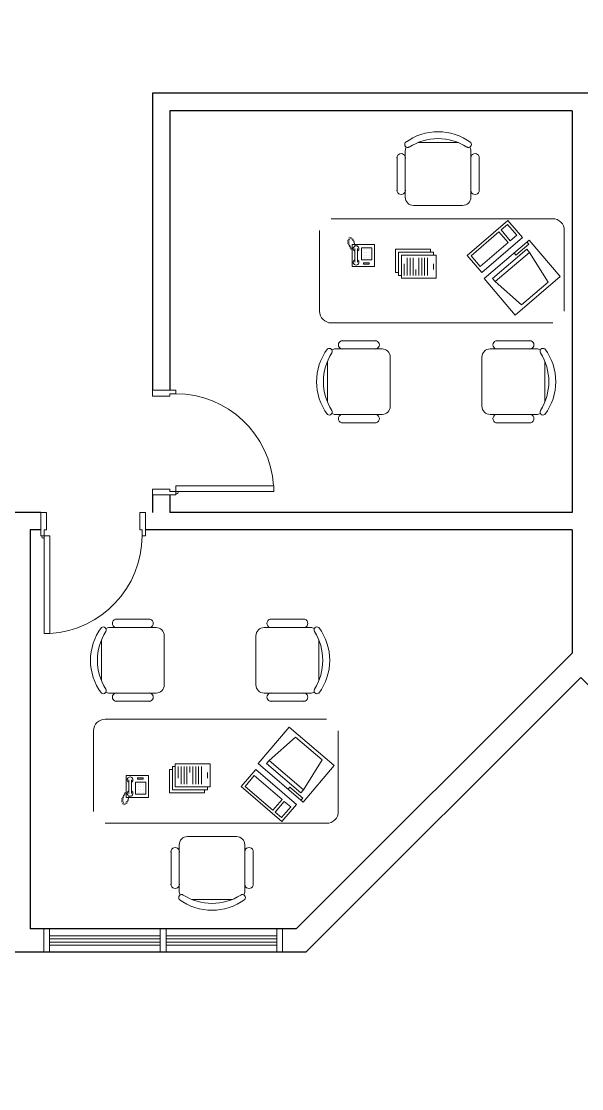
# Model space of a CAD drawing. Extents: x -59 to 582, y -1177 to 100.
# Drawn here: x 460.6 to 465.41, y -51.1 to -41.94 of the extents above; entities that cross this region are included whole.
import ezdxf

# ---------------------------------------------------------------- set-up
doc = ezdxf.new("R2010")
doc.units = 0
doc.header["$LTSCALE"] = 0.15
doc.layers.get('0').update_dxf_attribs({"color": 252})
doc.layers.add('0 sockets', color=252, linetype='Continuous')
for name, color, linetype, lineweight in [('anal', 252, 'Continuous', 20), ('DOOR', 252, 'Continuous', 20), ('sofa', 252, 'Continuous', 9), ('wall', 252, 'Continuous', 30)]:
    doc.layers.add(name, color=color, linetype=linetype, lineweight=lineweight)

# ---------------------------------------------------------------- blocks, each defined once
blk = doc.blocks.new('D90')
at = {"layer": 'DOOR'}
for points in [[(0.03, 0.2), (0.03, 1.04), (0.0783, 1.04), (0.0783, 0.2)], [(0.03, 0.2), (0, 0.2), (0, 0), (0.05, 0), (0.05, 0.15), (0.03, 0.15)], [(0.87, 0.2), (0.9, 0.2), (0.9, 0), (0.85, 0), (0.85, 0.15), (0.87, 0.15)]]:
    blk.add_lwpolyline(points, close=True, dxfattribs=at)
blk.add_circle((0.02, 0.21), 0.01, dxfattribs=at)
blk.add_arc((0.0251, 0.1967), 0.8449, 0.22177, 86.38894, dxfattribs=at)
blk = doc.blocks.new('CHAIR7')
for p, q in [((20, 12), (3, 12)), ((5.12, 15.04), (17.88, 15.04)), ((0, 9), (0, -9)), ((23, -7.44), (23, 7.44)), ((3, -12), (20, -12)), ((5.12, -15), (17.88, -15))]:
    blk.add_line(p, q)
for centre, radius, start, end in [((3, 9), 3, 90, 180), ((5.56, 13.54), 1.56, 73.7398, 286.2602), ((17.44, 13.54), 1.56, 253.7398, 106.2602), ((20, 9), 3, 62.4156, 90), ((22.34, 11.12), 1.1, 53.3099, 212.0274), ((7, 0), 20, 323.1301, 36.8699), ((4.82, 0), 19.64, 327.5758, 32.4242), ((3, -9), 3, 180, 270), ((20, -9), 3, 270, 297.5844), ((22.34, -11.12), 1.1, 147.9726, 306.6901), ((5.56, -13.5), 1.56, 73.7398, 286.2602), ((17.44, -13.5), 1.56, 253.7398, 106.2602)]:
    blk.add_arc(centre, radius, start, end)
blk = doc.blocks.new('RECTANG')
for p, q in [((1, 1), (0, 1)), ((0, 1), (0, 0)), ((1, 0), (1, 1)), ((0, 0), (1, 0))]:
    blk.add_line(p, q)
blk = doc.blocks.new('IBMAT', base_point=(61, 306))
for p, q in [((75, 307), (75, 306)), ((81, 307), (75, 307)), ((81, 306), (81, 307))]:
    blk.add_line(p, q)
at = {"xscale": 21, "yscale": 17, "zscale": 21}
blk.add_blockref('RECTANG', (61, 306), dxfattribs=at)
blk = doc.blocks.new('KEYBOARD', base_point=(60, 294))
for p, xscale, yscale, zscale in [((60, 294), 19, 8, 19), ((61, 295), 13, 5, 13), ((75, 295), 3, 5, 3)]:
    blk.add_blockref('RECTANG', p, dxfattribs=dict(xscale=xscale, yscale=yscale, zscale=zscale))
blk = doc.blocks.new('FNCOMP')
for p, q in [((-6.64, 16.23), (-8.5, 3.5)), ((6.08, 16.23), (-6.64, 16.23)), ((8, 3.5), (6.08, 16.23)), ((-8.5, 3.5), (-8.5, 2.04)), ((8, 3.5), (-8.5, 3.5)), ((-8.5, 2.04), (8, 2.04)), ((8, 2.04), (8, 3.5))]:
    blk.add_line(p, q)
at = {"xscale": 1.033846153846154, "yscale": 1.033846153846154, "zscale": 1.033846153846154}
for name, p in [('IBMAT', (-10.86, 0)), ('KEYBOARD', (-10.05, -10.5))]:
    blk.add_blockref(name, p, dxfattribs=at)
blk = doc.blocks.new('FNPHONE')
for p, q in [((-7.29, 6.54), (-7.29, 1.54)), ((-6.29, 6.54), (-6.29, 1.54)), ((-3.87, 4.85), (-3.87, 4.85)), ((-2.94, 4.85), (-2.94, 4.85)), ((-2, 4.85), (-2, 4.85)), ((-9.1, 0.22), (-9.7, 0.02)), ((-8.9, 0.62), (-9.5, 0.42)), ((-8.7, 1.02), (-9.3, 0.82)), ((-8.5, 1.42), (-9.1, 1.22)), ((-8.3, 1.82), (-8.9, 1.62)), ((-7.14, 0.56), (-7.5, -0.58)), ((-3.87, 3.91), (-3.87, 3.91)), ((-3.87, 2.97), (-3.87, 2.97)), ((-3.87, 2.03), (-3.87, 2.03)), ((-2.94, 3.91), (-2.94, 3.91)), ((-2.94, 2.97), (-2.94, 2.97)), ((-2.94, 2.03), (-2.94, 2.03)), ((-2, 3.91), (-2, 3.91)), ((-2, 2.97), (-2, 2.97)), ((-2, 2.03), (-2, 2.03)), ((-9.3, -0.18), (-9.9, -0.38)), ((-9.3, -0.58), (-9.9, -0.78)), ((-9.3, -0.98), (-9.9, -1.18)), ((-9.3, -1.38), (-9.9, -1.58)), ((-9.1, -1.78), (-9.7, -1.98)), ((-8.9, -2.18), (-9.5, -2.38)), ((-8.43, -2.46), (-9.03, -2.66)), ((-7.9, -1.98), (-8.5, -2.18)), ((-7.7, -1.58), (-8.3, -1.78)), ((-7.5, -1.18), (-8.1, -1.38)), ((-7.3, -0.78), (-7.9, -0.98))]:
    blk.add_line(p, q)
for centre, start, end in [((-6.79, 6.54), 298.4915, 241.5085), ((-6.79, 1.54), 118.4915, 61.5085)]:
    blk.add_arc(centre, 1.05, start, end)
for p, xscale, yscale, zscale in [((-8.21, 0), 8.20528234483245, 8.104073169521023, 8.20528234483245), ((-4.81, 1.25), 3.75, 4.375, 3.75), ((-4.03, 6.72), 2.03125, 0.46875, 2.03125)]:
    blk.add_blockref('RECTANG', p, dxfattribs=dict(xscale=xscale, yscale=yscale, zscale=zscale))
blk = doc.blocks.new('ARCH')
at = {"layer": 'anal'}
for p, q in [((60.7918, 339), (60.7918, 339.1)), ((62.8418, 339.1), (60.7918, 339.1)), ((60.8418, 339.1), (60.8418, 338.9)), ((61.7918, 339.04), (60.8418, 339.04)), ((61.7918, 339.1), (61.7918, 338.9)), ((61.8418, 339.1), (61.8418, 338.9)), ((62.7918, 339.04), (61.8418, 339.04)), ((62.7918, 339.1), (62.7918, 338.9)), ((62.8418, 339), (62.8418, 339.1)), ((60.7918, 339), (60.7918, 338.9)), ((61.7918, 339.015), (60.8418, 339.015)), ((60.8418, 339), (60.8418, 338.9)), ((61.7918, 338.985), (60.8418, 338.985)), ((61.7918, 338.96), (60.8418, 338.96)), ((62.7918, 339.015), (61.8418, 339.015)), ((62.7918, 338.985), (61.8418, 338.985)), ((62.7918, 338.96), (61.8418, 338.96)), ((62.7918, 339), (62.7918, 338.9)), ((62.8418, 339), (62.8418, 338.9)), ((62.8418, 338.9), (60.7918, 338.9))]:
    blk.add_line(p, q, dxfattribs=at)
at = {"layer": 'sofa'}
for p, q in [((63.1591, 344.4032), (63.1591, 345.0976)), ((65.1591, 344.3032), (63.2591, 344.3032)), ((65.1591, 344.3032), (63.2591, 344.3032)), ((63.2196, 340.9008), (61.3196, 340.9008)), ((61.2196, 340.8008), (61.2196, 340.1064))]:
    blk.add_line(p, q, dxfattribs=at)
for points in [[(63.2591, 345.1976), (65.1591, 345.1976, -0.414214), (65.2591, 345.0976), (65.2591, 344.4032)], [(61.3196, 340.0064), (63.2196, 340.0064, 0.414214), (63.3196, 340.1064), (63.3196, 340.8008)]]:
    blk.add_lwpolyline(points, format="xyb", dxfattribs=at)
for points in [[(63.8356, 344.7361), (63.8106, 344.7361), (63.8106, 344.9361), (64.1106, 344.9361), (64.1106, 344.9111)], [(63.8606, 344.7111), (63.8356, 344.7111), (63.8356, 344.9111), (64.1356, 344.9111), (64.1356, 344.8861)], [(64.1606, 344.6861), (63.8606, 344.6861), (63.8606, 344.8861), (64.1606, 344.8861), (64.1606, 344.6861)], [(63.8856, 344.7111), (63.8856, 344.8111)], [(63.9106, 344.7111), (63.9106, 344.8611)], [(63.9356, 344.7111), (63.9356, 344.8611)], [(63.9606, 344.7111), (63.9606, 344.8611)], [(64.0106, 344.7111), (64.0106, 344.8611)], [(64.0356, 344.7111), (64.0356, 344.8611)], [(64.0606, 344.7111), (64.0606, 344.8611)], [(64.0856, 344.7111), (64.0856, 344.8611)], [(64.1356, 344.7611), (64.1356, 344.8111)], [(63.9856, 344.7111), (63.9856, 344.7611)], [(62.221, 340.518), (61.921, 340.518), (61.921, 340.318), (62.221, 340.318), (62.221, 340.518)], [(61.896, 340.468), (61.871, 340.468), (61.871, 340.268), (62.171, 340.268), (62.171, 340.293)], [(61.921, 340.493), (61.896, 340.493), (61.896, 340.293), (62.196, 340.293), (62.196, 340.318)], [(61.946, 340.493), (61.946, 340.393)], [(61.971, 340.493), (61.971, 340.343)], [(61.996, 340.493), (61.996, 340.343)], [(62.021, 340.493), (62.021, 340.343)], [(62.046, 340.493), (62.046, 340.443)], [(62.071, 340.493), (62.071, 340.343)], [(62.096, 340.493), (62.096, 340.343)], [(62.121, 340.493), (62.121, 340.343)], [(62.146, 340.493), (62.146, 340.343)], [(62.196, 340.443), (62.196, 340.393)]]:
    blk.add_lwpolyline(points, dxfattribs=at)
for centre, start, end in [((63.2591, 344.4032), 180, 270), ((63.2591, 344.4032), 180, 270), ((61.3196, 340.8008), 90, 180)]:
    blk.add_arc(centre, 0.1, start, end, dxfattribs=at)
at = {"layer": 'wall'}
for p, q in [((69.075, 346.275), (61.725, 346.275)), ((61.725, 346.275), (61.725, 343.7255)), ((61.875, 346.125), (61.875, 343.7255)), ((65.325, 346.125), (61.875, 346.125)), ((65.325, 346.125), (65.325, 342.675)), ((61.725, 342.8255), (61.725, 342.675)), ((61.875, 342.8255), (61.875, 342.675)), ((60.7663, 342.675), (60.4337, 342.675)), ((65.325, 342.675), (61.875, 342.675)), ((60.675, 342.525), (60.675, 339.1)), ((60.7663, 342.525), (60.675, 342.525)), ((65.325, 342.525), (61.6663, 342.525)), ((65.325, 342.525), (65.325, 341.4664)), ((65.325, 341.4664), (62.9586, 339.1)), ((65.4, 341.2586), (63.0414, 338.9)), ((67.7586, 338.9), (65.4, 341.2586)), ((62.9586, 339.1), (60.675, 339.1)), ((63.0414, 338.9), (58.1586, 338.9))]:
    blk.add_line(p, q, dxfattribs=at)
at = {"layer": 'DOOR', "xscale": -1}
for p, rotation in [((61.725, 342.8255), 270), ((60.7663, 342.675), 180)]:
    blk.add_blockref('D90', p, dxfattribs=dict(at, rotation=rotation))
at = {"layer": 'sofa'}
for name, p, xscale, yscale, zscale, rotation in [('CHAIR7', (64.1757, 345.3122), -0.0234375, 0.0234375, 0.0234375, 270), ('FNCOMP', (64.7636, 344.8495), -0.02343749999997079, 0.0234375, 0.0234375, 220.6012946452155), ('FNPHONE', (63.6315, 344.9773), -0.0234375, 0.0234375, 0.0234375, 180), ('CHAIR7', (63.7656, 343.7985), 0.0234375, 0.0234375, 0.0234375, 180), ('CHAIR7', (64.5526, 343.7985), -0.0234375, 0.0234375, 0.0234375, 180), ('FNCOMP', (62.8241, 340.3545), 0.02343749999997079, 0.02343749999997079, 0.02343749999997079, 319.3987053547845), ('CHAIR7', (62.2362, 339.8918), 0.0234375, 0.0234375, 0.0234375, 270)]:
    blk.add_blockref(name, p, dxfattribs=dict(at, xscale=xscale, yscale=yscale, zscale=zscale, rotation=rotation))
at = {"layer": 'sofa', "yscale": 0.0234375, "zscale": 0.0234375}
for name, p, xscale in [('CHAIR7', (61.826, 341.4056), -0.0234375), ('CHAIR7', (62.6131, 341.4056), 0.0234375), ('FNPHONE', (61.692, 340.2267), 0.0234375)]:
    blk.add_blockref(name, p, dxfattribs=dict(at, xscale=xscale))
blk = doc.blocks.new('EE')
at = {"layer": '0 sockets'}
h = blk.add_hatch(color=6, dxfattribs=at)
h.dxf.hatch_style = 1
h.paths.add_polyline_path([(582.3938, 81.8406), (-59.1154, 81.8406), (-59.1154, -114.5819), (582.3938, -114.5819)])
h.paths.add_polyline_path([(577.3938, 76.8406), (577.3938, -109.5819), (-54.1154, -109.5819), (-54.1154, 76.8406)], flags=16)
h.paths.add_polyline_path([(408.0255, -15.1391, -1), (406.517, -15.1391, -1)], flags=0)
h.paths.add_polyline_path([(457.7835, -31.1193, 0.414214), (457.6835, -31.0193), (444.3113, -31.0193, 0.414214), (444.2113, -31.1193), (444.2113, -48.4465), (415.8336, -48.4465), (415.8336, -19.4832), (417.425, -19.4832, 0.414214), (417.525, -19.3832), (417.525, -15.2391, 0.414214), (417.425, -15.1391), (407.2736, -15.1391), (407.2712, -15.8933), (407.2712, -15.1391), (417.525, -15.1391), (417.525, -19.4832), (415.9336, -19.4832, 0.414214), (415.8336, -19.5832), (415.8336, -48.3465, 0.414214), (415.9336, -48.4465), (444.1113, -48.4465, 0.414214), (444.2113, -48.3465), (444.2113, -31.0193), (457.7835, -31.0193)], flags=0)
h.paths.add_polyline_path([(244.6113, -46.0682), (244.6113, -46.0144), (244.5226, -46.0144, -0.279526)], flags=0)
h.paths.add_polyline_path([(404.6897, 26.9474), (525.0345, 26.9474), (525.0345, 46.2845), (404.6897, 46.2845)], flags=8)
h.paths.add_polyline_path([(202.6437, 24.0784), (289.3193, 24.0784), (289.3193, 38.4106), (202.6437, 38.4106)], flags=8)
h.paths.add_polyline_path([(30.9197, 26.4293), (112.5904, 26.4293), (112.5904, 40.7615), (30.9197, 40.7615)], flags=8)
h.paths.add_polyline_path([(441.8806, -10.2056), (442.2164, -10.2056), (442.2164, -9.7556), (441.8806, -9.7556)], flags=8)
h.paths.add_polyline_path([(422.2717, -10.2459), (422.6217, -10.2459), (422.6217, -9.7959), (422.2717, -9.7959)], flags=8)
h.paths.add_polyline_path([(406.5093, -14.41), (406.8593, -14.41), (406.8593, -13.96), (406.5093, -13.96)], flags=8)
h.paths.add_polyline_path([(406.2104, -35.7134), (406.5461, -35.7134), (406.5461, -35.2634), (406.2104, -35.2634)], flags=8)
h.paths.add_polyline_path([(422.8414, -60.6068), (423.1914, -60.6068), (423.1914, -60.1568), (422.8414, -60.1568)], flags=8)
h.paths.add_polyline_path([(442.3908, -60.8399), (442.7551, -60.8399), (442.7551, -60.3899), (442.3908, -60.3899)], flags=8)
h.paths.add_polyline_path([(456.8438, -54.1004), (457.1938, -54.1004), (457.1938, -53.6504), (456.8438, -53.6504)], flags=8)
h.paths.add_polyline_path([(470.8579, -50.8101), (471.2079, -50.8101), (471.2079, -50.3601), (470.8579, -50.3601)], flags=8)
h.paths.add_polyline_path([(490.1231, -50.756), (490.3445, -50.756), (490.3445, -50.306), (490.1231, -50.306)], flags=8)
h.paths.add_polyline_path([(225.5085, -20.3428), (226.1335, -20.3428), (226.1335, -20.1178), (225.5085, -20.1178)], flags=8)
h.paths.add_polyline_path([(233.7002, -19.9376), (234.3252, -19.9376), (234.3252, -19.7126), (233.7002, -19.7126)], flags=8)
h.paths.add_polyline_path([(241.875, -19.5516), (242.5, -19.5516), (242.5, -19.3266), (241.875, -19.3266)], flags=8)
h.paths.add_polyline_path([(245.1715, -24.6319), (245.7965, -24.6319), (245.7965, -24.4069), (245.1715, -24.4069)], flags=8)
h.paths.add_polyline_path([(247.8129, -19.2546), (248.4379, -19.2546), (248.4379, -19.0296), (247.8129, -19.0296)], flags=8)
h.paths.add_polyline_path([(249.6481, -13.3866), (250.2731, -13.3866), (250.2731, -13.1616), (249.6481, -13.1616)], flags=8)
h.paths.add_polyline_path([(257.3232, -15.7941), (257.9482, -15.7941), (257.9482, -15.5691), (257.3232, -15.5691)], flags=8)
h.paths.add_polyline_path([(257.5825, -13.1834), (258.1575, -13.1834), (258.1575, -12.9584), (257.5825, -12.9584)], flags=8)
h.paths.add_polyline_path([(264.064, -13.1005), (264.664, -13.1005), (264.664, -12.8755), (264.064, -12.8755)], flags=8)
h.paths.add_polyline_path([(288.7886, -40.9018), (289.3636, -40.9018), (289.3636, -40.6768), (288.7886, -40.6768)], flags=8)
h.paths.add_polyline_path([(280.6872, -41.0054), (281.2622, -41.0054), (281.2622, -40.7804), (280.6872, -40.7804)], flags=8)
h.paths.add_polyline_path([(270.8638, -40.8752), (271.4388, -40.8752), (271.4388, -40.6502), (270.8638, -40.6502)], flags=8)
h.paths.add_polyline_path([(261.4343, -40.7711), (262.0093, -40.7711), (262.0093, -40.5461), (261.4343, -40.5461)], flags=8)
h.paths.add_polyline_path([(254.7641, -40.8531), (255.3391, -40.8531), (255.3391, -40.6281), (254.7641, -40.6281)], flags=8)
h.paths.add_polyline_path([(247.0084, -40.8452), (247.5834, -40.8452), (247.5834, -40.6202), (247.0084, -40.6202)], flags=8)
h.paths.add_polyline_path([(245.8521, -36.4789), (246.4271, -36.4789), (246.4271, -36.2539), (245.8521, -36.2539)], flags=8)
h.paths.add_polyline_path([(243.9336, -41.6387), (244.5086, -41.6387), (244.5086, -41.4137), (243.9336, -41.4137)], flags=8)
h.paths.add_polyline_path([(245.534, -46.5866), (246.059, -46.5866), (246.059, -46.3616), (245.534, -46.3616)], flags=8)
h.paths.add_polyline_path([(245.3615, -51.8321), (245.9115, -51.8321), (245.9115, -51.6071), (245.3615, -51.6071)], flags=8)
h.paths.add_polyline_path([(239.7215, -52.2724), (240.3215, -52.2724), (240.3215, -52.0474), (239.7215, -52.0474)], flags=8)
h.paths.add_polyline_path([(232.0686, -52.9165), (232.6686, -52.9165), (232.6686, -52.6915), (232.0686, -52.6915)], flags=8)
h.paths.add_polyline_path([(225.5588, -53.6462), (226.1588, -53.6462), (226.1588, -53.4212), (225.5588, -53.4212)], flags=8)
h.paths.add_polyline_path([(227.6145, -48.128), (228.2145, -48.128), (228.2145, -47.903), (227.6145, -47.903)], flags=8)
h.paths.add_polyline_path([(219.5279, -49.4891), (220.1279, -49.4891), (220.1279, -49.2641), (219.5279, -49.2641)], flags=8)
h.paths.add_polyline_path([(217.7703, -44.2843), (218.3703, -44.2843), (218.3703, -44.0593), (217.7703, -44.0593)], flags=8)
h.paths.add_polyline_path([(216.4425, -34.7131), (217.0425, -34.7131), (217.0425, -34.4881), (216.4425, -34.4881)], flags=8)
h.paths.add_polyline_path([(216.7993, -27.0914), (217.3993, -27.0914), (217.3993, -26.8664), (216.7993, -26.8664)], flags=8)
h.paths.add_polyline_path([(216.7293, -21.7545), (217.2793, -21.7545), (217.2793, -21.5295), (216.7293, -21.5295)], flags=8)
h.paths.add_polyline_path([(84.8617, -42.4448), (85.3867, -42.4448), (85.3867, -42.2198), (84.8617, -42.2198)], flags=8)
h.paths.add_polyline_path([(82.4597, -48.7615), (83.0097, -48.7615), (83.0097, -48.5365), (82.4597, -48.5365)], flags=8)
h.paths.add_polyline_path([(78.4165, -48.7103), (78.9415, -48.7103), (78.9415, -48.4853), (78.4165, -48.4853)], flags=8)
h.paths.add_polyline_path([(75.5469, -42.4519), (76.0719, -42.4519), (76.0719, -42.2269), (75.5469, -42.2269)], flags=8)
h.paths.add_polyline_path([(74.0193, -42.4184), (74.5443, -42.4184), (74.5443, -42.1934), (74.0193, -42.1934)], flags=8)
h.paths.add_polyline_path([(72.8597, -48.7615), (73.3847, -48.7615), (73.3847, -48.5365), (72.8597, -48.5365)], flags=8)
h.paths.add_polyline_path([(68.6511, -48.7073), (69.1761, -48.7073), (69.1761, -48.4823), (68.6511, -48.4823)], flags=8)
h.paths.add_polyline_path([(69.2706, -42.4563), (69.7956, -42.4563), (69.7956, -42.2313), (69.2706, -42.2313)], flags=8)
h.paths.add_polyline_path([(65.66, -42.4427), (66.185, -42.4427), (66.185, -42.2177), (65.66, -42.2177)], flags=8)
h.paths.add_polyline_path([(63.3536, -48.7076), (63.8786, -48.7076), (63.8786, -48.4826), (63.3536, -48.4826)], flags=8)
h.paths.add_polyline_path([(58.9569, -48.7176), (59.4319, -48.7176), (59.4319, -48.4926), (58.9569, -48.4926)], flags=8)
h.paths.add_polyline_path([(56.5842, -43.0406), (57.0842, -43.0406), (57.0842, -42.8156), (56.5842, -42.8156)], flags=8)
h.paths.add_polyline_path([(55.2147, -39.3121), (55.7647, -39.3121), (55.7647, -39.0871), (55.2147, -39.0871)], flags=8)
h.paths.add_polyline_path([(47.2504, -39.1177), (47.8004, -39.1177), (47.8004, -38.8927), (47.2504, -38.8927)], flags=8)
h.paths.add_polyline_path([(36.6812, -56.1774), (37.2312, -56.1774), (37.2312, -55.9524), (36.6812, -55.9524)], flags=8)
h.paths.add_polyline_path([(28.0926, -56.08), (28.6426, -56.08), (28.6426, -55.855), (28.0926, -55.855)], flags=8)
h.paths.add_polyline_path([(11.2238, -49.6168), (11.7738, -49.6168), (11.7738, -49.3918), (11.2238, -49.3918)], flags=8)
h.paths.add_polyline_path([(15.1536, -39.2721), (15.7036, -39.2721), (15.7036, -39.0471), (15.1536, -39.0471)], flags=8)
h.paths.add_polyline_path([(15.2153, -30.3945), (15.7653, -30.3945), (15.7653, -30.1695), (15.2153, -30.1695)], flags=8)
h.paths.add_polyline_path([(12.5842, -22.2395), (13.1342, -22.2395), (13.1342, -22.0145), (12.5842, -22.0145)], flags=8)
h.paths.add_polyline_path([(13.4396, -29.5736), (13.9396, -29.5736), (13.9396, -29.3486), (13.4396, -29.3486)], flags=8)

msp = doc.modelspace()

# ---------------------------------------------------------------- block references
at = {"layer": '0 sockets', "color": 3}
for name, p in [('EE', (0, 0)), ('ARCH', (400, -388.8302))]:
    msp.add_blockref(name, p, dxfattribs=at)

doc.saveas('drawing.dxf')
